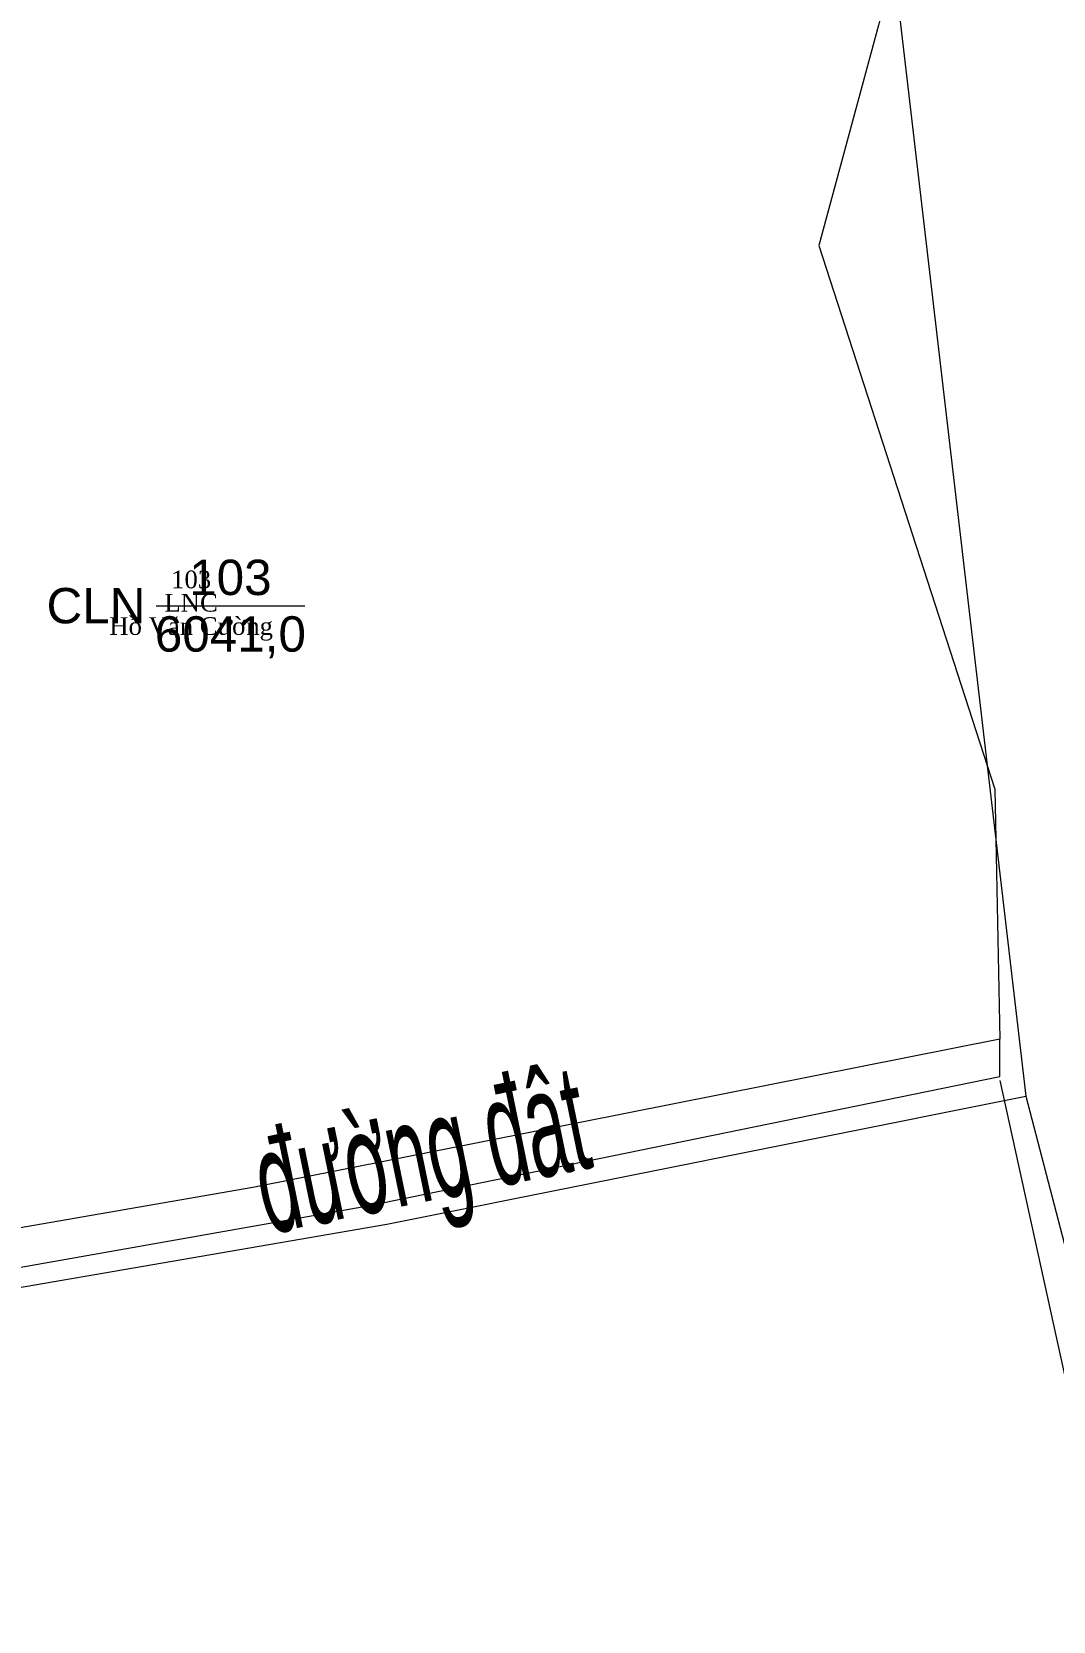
# Model space of a CAD drawing. Header units: metres. Extents: x 0 to 551036, y 0 to 1845929.
# Drawn here: x 547793.5 to 547851.2, y 1842348.6 to 1842438.5 of the extents above; entities that cross this region are included whole.
import ezdxf
from ezdxf.enums import TextEntityAlignment as Align

# ---------------------------------------------------------------- set-up
doc = ezdxf.new("R2010")
doc.units = ezdxf.units.M
doc.header["$MEASUREMENT"] = 0
for name, color, linetype, lineweight in [('BD HH1 KEM TMB$0$duongdapcao', 7, 'Continuous', 0), ('BD HH1 KEM TMB$0$duongdat', 7, 'Continuous', 0), ('BD HH1 KEM TMB$0$ghichuthuyetminh', 7, 'Continuous', 0), ('Level 10', 7, 'Continuous', 0), ('Level 13', 7, 'Continuous', 0), ('Level 15', 7, 'Continuous', 0), ('Level 2', 7, 'Continuous', 0), ('Level 4', 7, 'Continuous', 0)]:
    doc.layers.add(name, color=color, linetype=linetype, lineweight=lineweight)
doc.styles.add('BD HH1 KEM TMB$0$ghichuduongdien', font='', dxfattribs={"height": 6})
doc.styles.add('Style-Arial', font='arial.ttf')
doc.styles.add('Style-Times New Roman', font='times.ttf')
doc.styles.get('BD HH1 KEM TMB$0$ghichuduongdien').set_extended_font_data('.VnArial Narrow')

# ---------------------------------------------------------------- blocks, each defined once
blk = doc.blocks.new('N_THUA_42')
at = {"layer": 'Level 13', "color": 2, "linetype": 'Continuous', "lineweight": 0}
blk.add_line((-1.985, 0), (6.425, 0), dxfattribs=at)
at = {"layer": 'Level 13', "color": 5, "linetype": 'Continuous', "lineweight": 0, "style": 'Style-Arial'}
blk.add_text('103', height=2, dxfattribs=at).set_placement((2.22, 1.6), align=Align.MIDDLE_CENTER)
at = {"layer": 'Level 2', "color": 3, "linetype": 'Continuous', "lineweight": 0, "style": 'Style-Arial'}
blk.add_text('CLN', height=2, dxfattribs=at).set_placement((-2.585, 0), align=Align.MIDDLE_RIGHT)
at = {"layer": 'Level 4', "color": 1, "linetype": 'Continuous', "lineweight": 0, "style": 'Style-Arial'}
blk.add_text('6041,0', height=2, dxfattribs=at).set_placement((2.22, -1.6), align=Align.MIDDLE_CENTER)

msp = doc.modelspace()

# ---------------------------------------------------------------- linework, layer by layer
at = {"layer": 'BD HH1 KEM TMB$0$duongdapcao', "flags": 128}
for points in [[(547895.90839, 1842340.53457), (547889.44932, 1842352.17878), (547889.95717, 1842357.00795), (547895.78338, 1842359.66596), (547895.27672, 1842391.1812), (547899.33234, 1842405.54219), (547884.89423, 1842410.98447), (547876.40197, 1842429.51224), (547873.99552, 1842450.26918), (547877.28846, 1842480.64546), (547875.25348, 1842491.43994), (547839.41094, 1842504.72972), (547835.73816, 1842495.74326), (547850.68292, 1842490.04793), (547853.59602, 1842472.96118), (547839.52878, 1842471.20218), (547837.00688, 1842464.48081), (547844.29323, 1842450.33822), (547841.35022, 1842438.8562), (547837.98789, 1842426.39383), (547847.9361, 1842395.64979), (547848.22629, 1842381.52015)], [(547848.22629, 1842379.18667), (547853.95313, 1842353.08343), (547856.99185, 1842331.54965), (547846.20439, 1842303.49262), (547822.81941, 1842283.13116), (547813.41493, 1842274.97672), (547808.1528, 1842266.77429), (547822.14647, 1842251.63286), (547818.57059, 1842233.9117)]]:
    msp.add_lwpolyline(points, dxfattribs=at)
at = {"layer": 'BD HH1 KEM TMB$0$duongdat', "flags": 128}
msp.add_lwpolyline([(547763.67677, 1842341.74594), (547766.33692, 1842351.82795), (547768.32604, 1842364.29201), (547812.48207, 1842372.09952), (547848.22629, 1842379.40158), (547848.22629, 1842381.52015), (547805.98748, 1842373.12116), (547768.49379, 1842366.62566), (547764.98288, 1842371.44351), (547760.16586, 1842399.41505), (547758.90768, 1842423.62801), (547757.3739, 1842435.24249), (547757.73338, 1842448.64753), (547755.93599, 1842471.23662), (547755.93599, 1842488.0561), (547757.74536, 1842512.03785), (547755.80418, 1842523.60931), (547754.88151, 1842531.21787), (547756.37934, 1842543.77872)], dxfattribs=at)
at = {"layer": 'Level 10', "color": 5, "linetype": 'Continuous', "lineweight": 0}
msp.add_line((547842.43, 1842440.39), (547849.68, 1842378.3), dxfattribs=at)
at = {"layer": 'Level 10', "color": 5, "linetype": 'Continuous', "lineweight": 0, "flags": 128}
for points in [[(547766.75, 1842362.86), (547772.7155, 1842363.9568), (547778.77, 1842365.07), (547813.55, 1842371.05), (547849.68, 1842378.3)], [(547849.68, 1842378.3), (547860.19, 1842338.04), (547847.72, 1842302.7), (547828.11, 1842288.45)]]:
    msp.add_lwpolyline(points, dxfattribs=at)

# ---------------------------------------------------------------- block references
at = {"layer": 'Level 2', "color": 3, "linetype": 'Continuous', "lineweight": 0}
msp.add_blockref('N_THUA_42', (547802.49082, 1842406.03061), dxfattribs=at)

# ---------------------------------------------------------------- texts
at = {"layer": 'BD HH1 KEM TMB$0$ghichuthuyetminh', "linetype": 'ByBlock', "style": 'BD HH1 KEM TMB$0$ghichuduongdien', "width": 0.6}
msp.add_text('®\xadêng ®©t', height=6, rotation=11.6130468, dxfattribs=at).set_placement((547806.80086, 1842370.48829))
at = {"layer": 'Level 15', "color": 2, "linetype": 'Continuous', "lineweight": 0, "insert": (547802.49082, 1842406.03061), "char_height": 1, "attachment_point": 5, "line_spacing_factor": 0.790495, "style": 'Style-Times New Roman'}
msp.add_mtext('103\\PLNC\\PHồ Văn Cường', dxfattribs=at)

doc.saveas('drawing.dxf')
